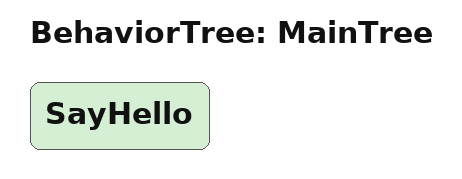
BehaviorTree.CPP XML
<root  BTCPP_format="4">
    <BehaviorTree ID="MainTree">
        <SayHello/>
    </BehaviorTree>
</root>
